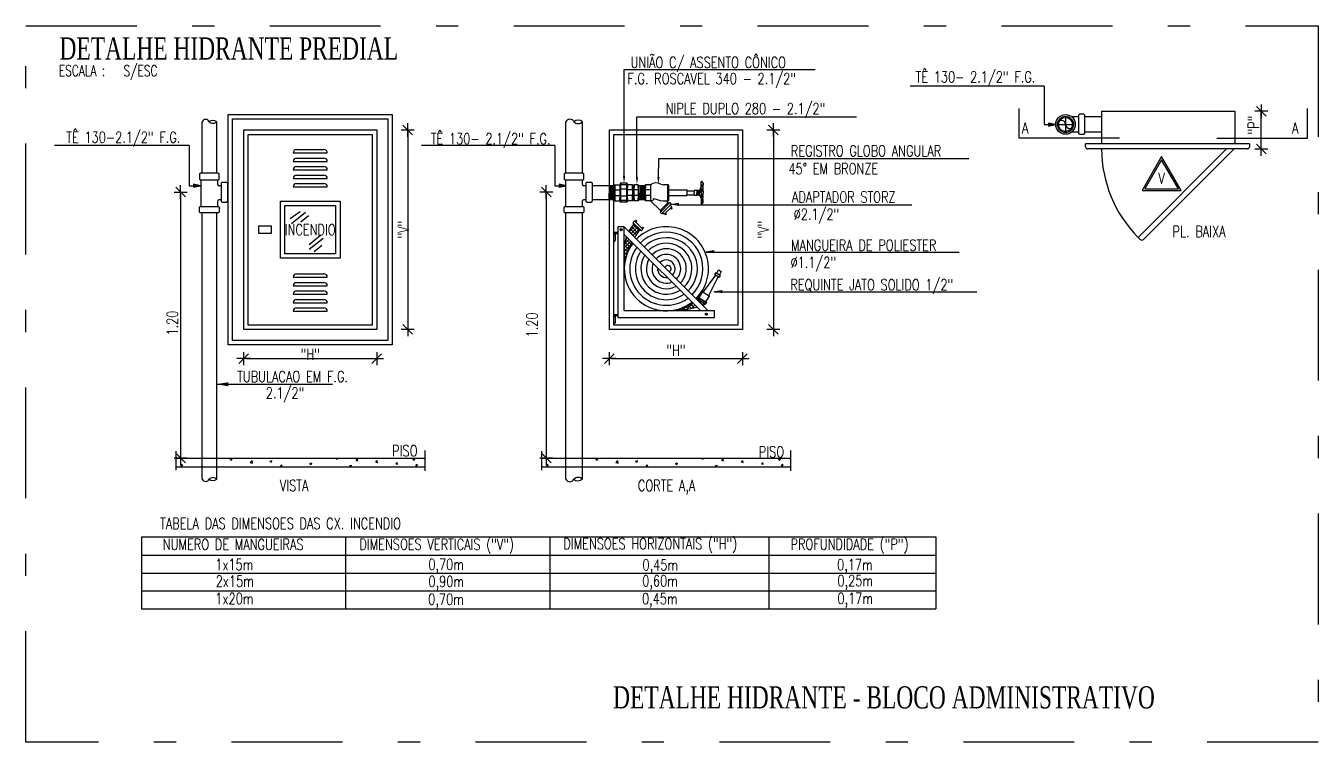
# Model space of a CAD drawing. Header units: millimetres. Extents: x 1822 to 2319, y 1244 to 1347.
# Drawn here: x 2311.56 to 2317.39, y 1338.42 to 1341.65 of the extents above; entities that cross this region are included whole.
import ezdxf
from ezdxf.enums import TextEntityAlignment as Align

# ---------------------------------------------------------------- set-up
doc = ezdxf.new("R2010")
doc.units = ezdxf.units.MM
doc.linetypes.add('DASHDOT', pattern=[1, 0.5, -0.25, 0, -0.25])
doc.linetypes.add('HIDDEN', pattern=[0.375, 0.25, -0.125])
doc.layers.add('I-INCENDIO', color=2, linetype='Continuous')
doc.layers.add('I-NORMO_INST', color=4, linetype='Continuous')
doc.styles.add('ROMANS', font='romans.shx', dxfattribs={"width": 0.75, "height": 0.025})
doc.styles.add('STYLE2', font='times.ttf')
doc.styles.add('TITULO', font='times.ttf')

# ---------------------------------------------------------------- blocks, each defined once
blk = doc.blocks.new('CRUZ')
for p, q in [((-2.04, 0), (2.04, 0)), ((-1.44, -1.44), (1.44, 1.44)), ((0, 1.97), (0, -1.97))]:
    blk.add_line(p, q)
blk = doc.blocks.new('TITOLO HS')
at = {"color": 253, "style": 'ROMANS', "width": 0.7}
blk.add_text('ESCALA :', height=0.002, dxfattribs=at).set_placement((-0.00005, -0.00001))
at = {"style": 'TITULO', "width": 0.7}
blk.add_attdef('LNOME', (0.00006, 0.003), '', height=0.006, dxfattribs=at)
at = {"color": 253, "style": 'ROMANS', "width": 0.7}
blk.add_attdef('LESC', (0.01163, -0.00003), '', height=0.002, dxfattribs=at)

msp = doc.modelspace()

# ---------------------------------------------------------------- linework, layer by layer
at = {"color": 8, "linetype": 'ByBlock'}
for p, q in [((2316.2468, 1341.2465), (2316.2468, 1341.1735)), ((2317.1293, 1341.0993), (2317.1293, 1341.2695)), ((2316.2104, 1341.21), (2316.2833, 1341.21)), ((2313.2805, 1341.1751), (2313.2805, 1340.2951)), ((2314.9295, 1341.1751), (2314.9295, 1340.2951)), ((2316.9733, 1341.0995), (2316.5743, 1340.7005)), ((2316.6802, 1341.0648), (2316.5922, 1340.9124)), ((2317.0066, 1341.0993), (2316.5981, 1340.6909)), ((2316.7682, 1340.9124), (2316.6802, 1341.0648)), ((2316.6802, 1341.0509), (2316.6043, 1340.9193)), ((2316.7562, 1340.9193), (2316.6802, 1341.0509)), ((2314.6031, 1340.9524), (2314.604, 1340.9524)), ((2314.6031, 1340.9017), (2314.6031, 1340.9511)), ((2314.6123, 1340.9451), (2314.6123, 1340.9381)), ((2312.2561, 1340.8951), (2312.2561, 1339.7151)), ((2313.9051, 1340.8955), (2313.9051, 1339.7151)), ((2314.1888, 1340.9334), (2314.1873, 1340.8704)), ((2314.1917, 1340.9334), (2314.1903, 1340.8704)), ((2314.1945, 1340.9334), (2314.193, 1340.8704)), ((2314.1976, 1340.9334), (2314.1962, 1340.8704)), ((2314.2018, 1340.9334), (2314.2004, 1340.8704)), ((2314.2061, 1340.9332), (2314.2046, 1340.8702)), ((2314.2105, 1340.9333), (2314.209, 1340.8703)), ((2314.2138, 1340.9146), (2314.2384, 1340.9146)), ((2314.2139, 1340.8888), (2314.2382, 1340.8888)), ((2314.2691, 1340.9172), (2314.2396, 1340.9172)), ((2314.2689, 1340.8863), (2314.2398, 1340.8863)), ((2314.2684, 1340.938), (2314.2403, 1340.938)), ((2314.2949, 1340.9146), (2314.2703, 1340.9146)), ((2314.2948, 1340.8888), (2314.2705, 1340.8888)), ((2314.3208, 1340.9146), (2314.3005, 1340.9146)), ((2314.3206, 1340.8888), (2314.3006, 1340.8888)), ((2314.329, 1340.9334), (2314.3276, 1340.8704)), ((2314.332, 1340.9334), (2314.3305, 1340.8704)), ((2314.3347, 1340.9334), (2314.3333, 1340.8704)), ((2314.3379, 1340.9334), (2314.3364, 1340.8704)), ((2314.3421, 1340.9334), (2314.3406, 1340.8704)), ((2314.3464, 1340.9332), (2314.3449, 1340.8702)), ((2314.3507, 1340.9333), (2314.3493, 1340.8703)), ((2314.3747, 1340.9146), (2314.3525, 1340.9146)), ((2314.3747, 1340.8888), (2314.3525, 1340.8888)), ((2314.452, 1340.9377), (2314.452, 1340.8658)), ((2314.5402, 1340.911), (2314.5727, 1340.911)), ((2314.5402, 1340.8925), (2314.5727, 1340.8925)), ((2314.5727, 1340.9115), (2314.5727, 1340.9017)), ((2314.5727, 1340.892), (2314.5727, 1340.9017)), ((2314.574, 1340.9128), (2314.5834, 1340.9128)), ((2314.574, 1340.8907), (2314.5834, 1340.8907)), ((2314.5847, 1340.9115), (2314.5847, 1340.9017)), ((2314.5847, 1340.9091), (2314.5875, 1340.9091)), ((2314.5847, 1340.892), (2314.5847, 1340.9017)), ((2314.5847, 1340.8944), (2314.5875, 1340.8944)), ((2314.5875, 1340.9128), (2314.5875, 1340.9017)), ((2314.5875, 1340.9128), (2314.5902, 1340.9128)), ((2314.5875, 1340.8907), (2314.5875, 1340.9017)), ((2314.5875, 1340.8907), (2314.5902, 1340.8907)), ((2314.5902, 1340.9128), (2314.5911, 1340.9119)), ((2314.5902, 1340.8907), (2314.5911, 1340.8916)), ((2314.5911, 1340.9119), (2314.5911, 1340.9017)), ((2314.5911, 1340.9064), (2314.5939, 1340.9064)), ((2314.5911, 1340.8916), (2314.5911, 1340.9017)), ((2314.5911, 1340.8971), (2314.5939, 1340.8971)), ((2314.5939, 1340.911), (2314.5939, 1340.9017)), ((2314.5939, 1340.911), (2314.5958, 1340.911)), ((2314.5939, 1340.8925), (2314.5939, 1340.9017)), ((2314.5939, 1340.8925), (2314.5958, 1340.8925)), ((2314.5958, 1340.911), (2314.6031, 1340.9285)), ((2314.5958, 1340.911), (2314.5958, 1340.9017)), ((2314.5958, 1340.8925), (2314.5958, 1340.9017)), ((2314.5958, 1340.8925), (2314.6031, 1340.875)), ((2314.6031, 1340.9017), (2314.6031, 1340.911)), ((2314.6031, 1340.9017), (2314.6031, 1340.8925)), ((2314.6031, 1340.9017), (2314.6031, 1340.8524)), ((2314.6074, 1340.9381), (2314.6123, 1340.9381)), ((2314.6074, 1340.9285), (2314.6074, 1340.9381)), ((2314.6083, 1340.933), (2314.6074, 1340.933)), ((2314.6114, 1340.9285), (2314.6074, 1340.9285)), ((2314.6074, 1340.9196), (2314.6123, 1340.9196)), ((2314.6074, 1340.9091), (2314.6074, 1340.9196)), ((2314.6083, 1340.9163), (2314.6074, 1340.9163)), ((2314.6114, 1340.9091), (2314.6074, 1340.9091)), ((2314.6114, 1340.8944), (2314.6074, 1340.8944)), ((2314.6074, 1340.8944), (2314.6074, 1340.8839)), ((2314.6083, 1340.8872), (2314.6074, 1340.8872)), ((2314.6092, 1340.9285), (2314.6092, 1340.9321)), ((2314.6092, 1340.9091), (2314.6092, 1340.9154)), ((2314.6092, 1340.8944), (2314.6092, 1340.8881)), ((2314.6123, 1340.9082), (2314.6123, 1340.9017)), ((2314.6123, 1340.8953), (2314.6123, 1340.9017)), ((2316.5922, 1340.9124), (2316.7682, 1340.9124)), ((2316.6043, 1340.9193), (2316.7562, 1340.9193)), ((2314.4374, 1340.8391), (2314.4409, 1340.8356)), ((2314.4503, 1340.8525), (2314.4538, 1340.849)), ((2314.4655, 1340.8323), (2314.4696, 1340.8283)), ((2314.4702, 1340.8313), (2314.4673, 1340.8341)), ((2314.4696, 1340.8283), (2314.4734, 1340.8321)), ((2314.4722, 1340.8333), (2314.4702, 1340.8313)), ((2314.4734, 1340.8321), (2314.4722, 1340.8333)), ((2314.6031, 1340.8511), (2314.604, 1340.8511)), ((2314.6074, 1340.8839), (2314.6123, 1340.8839)), ((2314.6074, 1340.875), (2314.6074, 1340.8654)), ((2314.6114, 1340.875), (2314.6074, 1340.875)), ((2314.6083, 1340.8705), (2314.6074, 1340.8705)), ((2314.6074, 1340.8654), (2314.6123, 1340.8654)), ((2314.6092, 1340.875), (2314.6092, 1340.8714)), ((2314.6123, 1340.8584), (2314.6123, 1340.8654)), ((2314.3103, 1340.7738), (2314.3074, 1340.7709)), ((2314.3094, 1340.7771), (2314.3082, 1340.7759)), ((2314.3082, 1340.7759), (2314.3103, 1340.7738)), ((2314.3092, 1340.7691), (2314.3133, 1340.7732)), ((2314.3133, 1340.7732), (2314.3094, 1340.7771)), ((2314.424, 1340.826), (2314.4275, 1340.8225)), ((2314.4437, 1340.805), (2314.4409, 1340.8079)), ((2314.4417, 1340.8029), (2314.4437, 1340.805)), ((2314.4429, 1340.8017), (2314.4417, 1340.8029)), ((2314.4427, 1340.8097), (2314.4467, 1340.8056)), ((2314.4467, 1340.8056), (2314.4429, 1340.8017)), ((2314.2154, 1340.7139), (2314.2099, 1340.7139)), ((2314.2113, 1340.7139), (2314.2113, 1340.7218)), ((2314.2126, 1340.7232), (2314.2271, 1340.7232)), ((2314.2154, 1340.7139), (2314.2154, 1340.7169)), ((2314.2167, 1340.7183), (2314.2271, 1340.7183)), ((2314.2168, 1340.6882), (2314.2168, 1340.7126)), ((2314.2381, 1340.7362), (2314.2477, 1340.7362)), ((2314.2381, 1340.7345), (2314.2477, 1340.7345)), ((2314.3047, 1340.7007), (2314.2769, 1340.7285)), ((2314.2788, 1340.7249), (2314.3057, 1340.7518)), ((2314.3105, 1340.7113), (2314.2836, 1340.7383)), ((2314.2871, 1340.7166), (2314.314, 1340.7435)), ((2314.3168, 1340.7215), (2314.2907, 1340.7476)), ((2314.2953, 1340.7084), (2314.3222, 1340.7353)), ((2314.3365, 1340.7424), (2314.3406, 1340.7465)), ((2314.3412, 1340.7435), (2314.3383, 1340.7406)), ((2314.3406, 1340.7465), (2314.3444, 1340.7427)), ((2314.3432, 1340.7415), (2314.3412, 1340.7435)), ((2314.3444, 1340.7427), (2314.3432, 1340.7415)), ((2314.2096, 1340.6868), (2314.2154, 1340.6868)), ((2314.2113, 1340.6841), (2314.2113, 1340.6868)), ((2314.2113, 1340.684), (2314.2154, 1340.684)), ((2314.2154, 1340.6841), (2314.2154, 1340.6868)), ((2314.257, 1340.6536), (2314.2872, 1340.6838)), ((2314.257, 1340.6371), (2314.2821, 1340.6622)), ((2314.2755, 1340.6475), (2314.2578, 1340.6652)), ((2314.2587, 1340.6718), (2314.279, 1340.6921)), ((2314.2805, 1340.659), (2314.2601, 1340.6794)), ((2314.2633, 1340.6929), (2314.2708, 1340.7003)), ((2314.286, 1340.67), (2314.2633, 1340.6927)), ((2316.584, 1340.6909), (2316.5743, 1340.7005)), ((2314.271, 1340.6356), (2314.257, 1340.6496)), ((2314.2669, 1340.6232), (2314.257, 1340.6331)), ((2314.2572, 1340.6209), (2314.2704, 1340.6341)), ((2314.2633, 1340.6103), (2314.2578, 1340.6158)), ((2314.2593, 1340.6064), (2314.2634, 1340.6105)), ((2314.611, 1340.3944), (2314.5852, 1340.4202)), ((2314.4858, 1340.3713), (2314.485, 1340.3722)), ((2314.4854, 1340.3713), (2314.4865, 1340.3724)), ((2314.5016, 1340.372), (2314.4991, 1340.3745)), ((2314.5027, 1340.3721), (2314.5069, 1340.3764)), ((2314.5168, 1340.3733), (2314.5123, 1340.3778)), ((2314.5208, 1340.3737), (2314.5319, 1340.3849)), ((2314.5315, 1340.3751), (2314.5246, 1340.3819)), ((2314.5457, 1340.3773), (2314.5363, 1340.3868)), ((2314.5398, 1340.3763), (2314.5673, 1340.4038)), ((2314.5596, 1340.38), (2314.5472, 1340.3923)), ((2314.573, 1340.383), (2314.5576, 1340.3984)), ((2314.5601, 1340.3801), (2314.5755, 1340.3955)), ((2314.5918, 1340.4119), (2314.5954, 1340.4154)), ((2314.6001, 1340.4036), (2314.6056, 1340.4092)), ((2314.6083, 1340.3954), (2314.6158, 1340.4029)), ((2314.2096, 1340.3162), (2314.2154, 1340.3162)), ((2314.2154, 1340.3433), (2314.2099, 1340.3433)), ((2314.2113, 1340.3433), (2314.2113, 1340.3513)), ((2314.2113, 1340.3135), (2314.2113, 1340.3162)), ((2314.2113, 1340.3134), (2314.2154, 1340.3134)), ((2314.2126, 1340.3526), (2314.2271, 1340.3526)), ((2314.2154, 1340.3433), (2314.2154, 1340.3463)), ((2314.2154, 1340.3135), (2314.2154, 1340.3162)), ((2314.2167, 1340.3477), (2314.2271, 1340.3477)), ((2314.2168, 1340.3176), (2314.2168, 1340.342)), ((2314.6225, 1340.3531), (2314.6322, 1340.3531)), ((2314.6226, 1340.3548), (2314.6322, 1340.3548)), ((2312.5507, 1340.1533), (2313.1307, 1340.1533)), ((2314.1997, 1340.1533), (2314.7797, 1340.1533)), ((2312.4191, 1340.0375), (2312.9415, 1340.0375)), ((2312.0795, 1339.35), (2315.6626, 1339.35)), ((2312.0795, 1339.35), (2312.0795, 1339.0241)), ((2313.0003, 1339.35), (2313.0003, 1339.0241)), ((2313.921, 1339.35), (2313.921, 1339.0241)), ((2314.9091, 1339.35), (2314.9091, 1339.0241)), ((2315.6626, 1339.35), (2315.6626, 1339.0241)), ((2312.0795, 1339.2675), (2315.6626, 1339.2675)), ((2312.0795, 1339.185), (2315.6626, 1339.185)), ((2312.0795, 1339.1066), (2315.6626, 1339.1066)), ((2312.0795, 1339.0241), (2315.6626, 1339.0241))]:
    msp.add_line(p, q, dxfattribs=at)
at = {"color": 8}
for p, q in [((2312.7636, 1341.0811), (2312.9178, 1341.0811)), ((2312.7786, 1341.0961), (2312.9028, 1341.0961)), ((2312.7636, 1341.0429), (2312.9178, 1341.0429)), ((2312.7636, 1341.0047), (2312.9178, 1341.0047)), ((2312.7786, 1341.0579), (2312.9028, 1341.0579)), ((2312.7786, 1341.0197), (2312.9028, 1341.0197)), ((2312.7636, 1340.9663), (2312.9178, 1340.9663)), ((2312.7786, 1340.9813), (2312.9028, 1340.9813)), ((2312.7636, 1340.9283), (2312.9178, 1340.9283)), ((2312.7786, 1340.9433), (2312.9028, 1340.9433)), ((2312.7504, 1340.7859), (2312.7947, 1340.8175)), ((2312.7568, 1340.7637), (2312.82, 1340.8143)), ((2312.7979, 1340.7701), (2312.8327, 1340.7985)), ((2312.6088, 1340.7177), (2312.6088, 1340.7531)), ((2312.6088, 1340.7531), (2312.6644, 1340.7531)), ((2312.6644, 1340.7177), (2312.6088, 1340.7177)), ((2312.6644, 1340.7531), (2312.6644, 1340.7177)), ((2312.8358, 1340.6689), (2312.8865, 1340.71)), ((2312.8358, 1340.6468), (2312.8991, 1340.6974)), ((2312.858, 1340.6373), (2312.8928, 1340.6657)), ((2312.7636, 1340.5204), (2312.9178, 1340.5204)), ((2312.7636, 1340.4822), (2312.9178, 1340.4822)), ((2312.7786, 1340.5354), (2312.9028, 1340.5354)), ((2312.7786, 1340.4972), (2312.9028, 1340.4972)), ((2312.7636, 1340.444), (2312.9178, 1340.444)), ((2312.7786, 1340.459), (2312.9028, 1340.459)), ((2312.7786, 1340.4205), (2312.9028, 1340.4205)), ((2312.7636, 1340.4055), (2312.9178, 1340.4055)), ((2312.7636, 1340.3676), (2312.9178, 1340.3676)), ((2312.7786, 1340.3826), (2312.9028, 1340.3826)), ((2314.5818, 1340.3853), (2314.5838, 1340.3873)), ((2312.2346, 1339.7364), (2312.2346, 1339.6507)), ((2313.3576, 1339.7392), (2313.3576, 1339.6478)), ((2313.8836, 1339.7364), (2313.8836, 1339.6507)), ((2315.0066, 1339.7392), (2315.0066, 1339.6478)), ((2312.2346, 1339.7051), (2312.3532, 1339.7051)), ((2312.2346, 1339.6651), (2312.3532, 1339.6651)), ((2312.2577, 1339.6705), (2312.2637, 1339.6777)), ((2312.2577, 1339.6705), (2312.2652, 1339.6698)), ((2312.2652, 1339.6698), (2312.2637, 1339.6777)), ((2312.3494, 1339.6651), (2312.3532, 1339.6696)), ((2312.3526, 1339.7048), (2312.4189, 1339.7048)), ((2312.3526, 1339.6649), (2312.4189, 1339.6649)), ((2312.4193, 1339.7051), (2313.3576, 1339.7051)), ((2312.4193, 1339.6651), (2313.3576, 1339.6651)), ((2312.4362, 1339.7048), (2312.4365, 1339.7051)), ((2312.4362, 1339.7048), (2312.4474, 1339.7031)), ((2312.4474, 1339.7031), (2312.4471, 1339.7051)), ((2312.4796, 1339.6998), (2312.4883, 1339.7032)), ((2312.4796, 1339.6998), (2312.4858, 1339.6956)), ((2312.4858, 1339.6956), (2312.4883, 1339.7032)), ((2312.5697, 1339.6841), (2312.5794, 1339.6943)), ((2312.5697, 1339.6841), (2312.5808, 1339.6824)), ((2312.5808, 1339.6824), (2312.5794, 1339.6943)), ((2312.6592, 1339.6898), (2312.668, 1339.6932)), ((2312.6592, 1339.6898), (2312.6654, 1339.6856)), ((2312.6654, 1339.6856), (2312.668, 1339.6932)), ((2312.7046, 1339.6651), (2312.7128, 1339.6736)), ((2312.7138, 1339.6651), (2312.7128, 1339.6736)), ((2312.8389, 1339.6798), (2312.8476, 1339.6831)), ((2312.8389, 1339.6798), (2312.8451, 1339.6756)), ((2312.8451, 1339.6756), (2312.8476, 1339.6831)), ((2312.9576, 1339.7017), (2312.9604, 1339.7051)), ((2312.9576, 1339.7017), (2312.9651, 1339.7011)), ((2312.9651, 1339.7011), (2312.9644, 1339.7051)), ((2313.0185, 1339.6698), (2313.0273, 1339.6731)), ((2313.0185, 1339.6698), (2313.0247, 1339.6656)), ((2313.0247, 1339.6656), (2313.0273, 1339.6731)), ((2313.0473, 1339.6939), (2313.0533, 1339.7011)), ((2313.0473, 1339.6939), (2313.0548, 1339.6932)), ((2313.0548, 1339.6932), (2313.0533, 1339.7011)), ((2313.1369, 1339.6861), (2313.143, 1339.6932)), ((2313.1369, 1339.6861), (2313.1444, 1339.6854)), ((2313.1444, 1339.6854), (2313.143, 1339.6932)), ((2313.2266, 1339.6782), (2313.2326, 1339.6854)), ((2313.2266, 1339.6782), (2313.2341, 1339.6776)), ((2313.2341, 1339.6776), (2313.2326, 1339.6854)), ((2313.3032, 1339.7001), (2313.3119, 1339.7034)), ((2313.3032, 1339.7001), (2313.3094, 1339.6959)), ((2313.3094, 1339.6959), (2313.3119, 1339.7034)), ((2313.3163, 1339.6704), (2313.3223, 1339.6775)), ((2313.3163, 1339.6704), (2313.3237, 1339.6697)), ((2313.3237, 1339.6697), (2313.3223, 1339.6775)), ((2313.3535, 1339.7024), (2313.356, 1339.7051)), ((2313.3535, 1339.7024), (2313.3576, 1339.7018)), ((2313.8836, 1339.7051), (2313.9933, 1339.7051)), ((2313.8836, 1339.6651), (2313.9933, 1339.6651)), ((2313.9067, 1339.6705), (2313.9127, 1339.6777)), ((2313.9067, 1339.6705), (2313.9142, 1339.6698)), ((2313.9142, 1339.6698), (2313.9127, 1339.6777)), ((2313.9933, 1339.7048), (2314.0679, 1339.7048)), ((2313.9933, 1339.6649), (2314.0679, 1339.6649)), ((2314.0683, 1339.7051), (2315.0066, 1339.7051)), ((2314.0683, 1339.6651), (2315.0066, 1339.6651)), ((2314.0853, 1339.7048), (2314.0855, 1339.7051)), ((2314.0853, 1339.7048), (2314.0964, 1339.7031)), ((2314.0964, 1339.7031), (2314.0961, 1339.7051)), ((2314.1286, 1339.6998), (2314.1373, 1339.7032)), ((2314.1286, 1339.6998), (2314.1348, 1339.6956)), ((2314.1348, 1339.6956), (2314.1373, 1339.7032)), ((2314.2187, 1339.6841), (2314.2284, 1339.6943)), ((2314.2187, 1339.6841), (2314.2298, 1339.6824)), ((2314.2298, 1339.6824), (2314.2284, 1339.6943)), ((2314.3082, 1339.6898), (2314.317, 1339.6932)), ((2314.3082, 1339.6898), (2314.3144, 1339.6856)), ((2314.3144, 1339.6856), (2314.317, 1339.6932)), ((2314.3536, 1339.6651), (2314.3618, 1339.6736)), ((2314.3628, 1339.6651), (2314.3618, 1339.6736)), ((2314.4879, 1339.6798), (2314.4966, 1339.6831)), ((2314.4879, 1339.6798), (2314.4941, 1339.6756)), ((2314.4941, 1339.6756), (2314.4966, 1339.6831)), ((2314.6066, 1339.7017), (2314.6094, 1339.7051)), ((2314.6066, 1339.7017), (2314.6141, 1339.7011)), ((2314.6141, 1339.7011), (2314.6134, 1339.7051)), ((2314.6675, 1339.6698), (2314.6763, 1339.6731)), ((2314.6675, 1339.6698), (2314.6737, 1339.6656)), ((2314.6737, 1339.6656), (2314.6763, 1339.6731)), ((2314.6963, 1339.6939), (2314.7023, 1339.7011)), ((2314.6963, 1339.6939), (2314.7038, 1339.6932)), ((2314.7038, 1339.6932), (2314.7023, 1339.7011)), ((2314.786, 1339.6861), (2314.792, 1339.6932)), ((2314.786, 1339.6861), (2314.7934, 1339.6854)), ((2314.7934, 1339.6854), (2314.792, 1339.6932)), ((2314.8756, 1339.6782), (2314.8816, 1339.6854)), ((2314.8756, 1339.6782), (2314.8831, 1339.6776)), ((2314.8831, 1339.6776), (2314.8816, 1339.6854)), ((2314.9522, 1339.7001), (2314.9609, 1339.7034)), ((2314.9522, 1339.7001), (2314.9584, 1339.6959)), ((2314.9584, 1339.6959), (2314.9609, 1339.7034)), ((2314.9653, 1339.6704), (2314.9713, 1339.6775)), ((2314.9653, 1339.6704), (2314.9727, 1339.6697)), ((2314.9727, 1339.6697), (2314.9713, 1339.6775)), ((2315.0025, 1339.7024), (2315.005, 1339.7051)), ((2315.0025, 1339.7024), (2315.0066, 1339.7018))]:
    msp.add_line(p, q, dxfattribs=at)
at = {"color": 8, "linetype": 'ByBlock'}
for centre, radius in [((2316.2468, 1341.21), 0.0315), ((2314.2429, 1340.7353), 0.00488), ((2314.6274, 1340.354), 0.00488)]:
    msp.add_circle(centre, radius, dxfattribs=at)
for centre, radius, start, end in [((2316.2286, 1341.21), 0.0182, 0, 180), ((2316.2651, 1341.21), 0.0182, 180, 0), ((2316.976, 1341.1002), 0.5666, 180.07181, 224.85425), ((2314.6045, 1340.9511), 0.00133, 85.31701, 180), ((2314.6039, 1340.9439), 0.00856, 7.94038, 85.31701), ((2314.4688, 1340.9082), 0.0122, 148.10921, 211.89079), ((2314.4688, 1340.8953), 0.0122, 148.10921, 211.89079), ((2314.574, 1340.9115), 0.00133, 90, 180), ((2314.574, 1340.892), 0.00133, 180, 270), ((2314.574, 1340.892), 0.00133, 180, 270), ((2314.5834, 1340.9115), 0.00133, 0, 90), ((2314.5834, 1340.892), 0.00133, 270, 0), ((2314.5994, 1340.904), 0.00783, 61.92751, 118.07249), ((2314.5994, 1340.8994), 0.00783, 241.92751, 298.07249), ((2314.6083, 1340.9321), 0.000922, 0, 90), ((2314.6083, 1340.9154), 0.000922, 0, 90), ((2314.6083, 1340.8881), 0.000922, 270, 0), ((2314.5847, 1340.9359), 0.0278, 344.51494, 4.50608), ((2314.5616, 1340.9188), 0.0508, 349.0112, 10.9888), ((2314.6114, 1340.9082), 0.000922, 0, 90), ((2314.6114, 1340.8953), 0.000922, 270, 0), ((2314.5616, 1340.8847), 0.0508, 349.0112, 10.9888), ((2314.3778, 1340.8808), 0.0152, 261.80665, 339.48742), ((2314.4375, 1340.9741), 0.1086, 245.2338, 274.21694), ((2314.6045, 1340.8524), 0.00133, 180, 274.68299), ((2314.6039, 1340.8596), 0.00856, 274.68299, 352.05962), ((2314.6083, 1340.8714), 0.000922, 270, 0), ((2314.5847, 1340.8676), 0.0278, 355.49392, 15.48506), ((2314.2126, 1340.7218), 0.00133, 90, 180), ((2314.2167, 1340.7169), 0.00133, 90, 180), ((2314.2154, 1340.7126), 0.00133, 0, 90), ((2314.2154, 1340.6882), 0.00133, 270, 0), ((2316.5911, 1340.698), 0.01, 225, 315), ((2314.4631, 1340.5465), 0.1757, 313.6329, 314.43397), ((2314.6396, 1340.436), 0.00133, 328.58763, 58.58763), ((2314.2583, 1340.3704), 0.00133, 180, 270), ((2314.4761, 1340.7746), 0.4034, 289.34495, 291.2994), ((2314.2126, 1340.3513), 0.00133, 90, 180), ((2314.2167, 1340.3463), 0.00133, 90, 180), ((2314.2154, 1340.342), 0.00133, 0, 90), ((2314.2154, 1340.3176), 0.00133, 270, 0)]:
    msp.add_arc(centre, radius, start, end, dxfattribs=at)
at = {"color": 8}
for centre, start, end in [((2312.7786, 1341.0811), 90, 180), ((2312.9028, 1341.0811), 0, 90), ((2312.7786, 1341.0429), 90, 180), ((2312.7786, 1341.0047), 90, 180), ((2312.9028, 1341.0429), 0, 90), ((2312.9028, 1341.0047), 0, 90), ((2312.7786, 1340.9663), 90, 180), ((2312.9028, 1340.9663), 0, 90), ((2312.7786, 1340.9283), 90, 180), ((2312.9028, 1340.9283), 0, 90), ((2312.7786, 1340.5204), 90, 180), ((2312.7786, 1340.4822), 90, 180), ((2312.9028, 1340.5204), 0, 90), ((2312.9028, 1340.4822), 0, 90), ((2312.7786, 1340.444), 90, 180), ((2312.7786, 1340.4055), 90, 180), ((2312.9028, 1340.444), 0, 90), ((2312.9028, 1340.4055), 0, 90), ((2312.7786, 1340.3676), 90, 180), ((2312.9028, 1340.3676), 0, 90)]:
    msp.add_arc(centre, 0.015, start, end, dxfattribs=at)
at = {"color": 8, "linetype": 'ByBlock'}
msp.add_solid([(2312.4708, 1340.0288), (2312.4708, 1340.0468), (2312.4168, 1340.0378)], dxfattribs=at)
at = {"layer": 'DEFPOINTS', "color": 0, "linetype": 'ByBlock'}
for p in [(2314.7897, 1341.1851), (2317.0066, 1341.0993), (2312.5407, 1340.2851), (2313.1407, 1340.2851), (2313.1407, 1340.2851), (2314.1897, 1340.2851), (2314.7897, 1340.2851), (2314.7897, 1340.2851)]:
    msp.add_point(p, dxfattribs=at)
at = {"layer": 'I-INCENDIO'}
for p, q in [((2312.4707, 1340.2151), (2312.4707, 1341.2551)), ((2312.4707, 1341.2551), (2313.2107, 1341.2551)), ((2313.2107, 1341.2551), (2313.2107, 1340.2151)), ((2316.3049, 1341.2447), (2316.2743, 1341.2447)), ((2316.4098, 1341.2447), (2316.3343, 1341.2447)), ((2316.4098, 1341.2695), (2317.0098, 1341.2695)), ((2316.4098, 1341.1231), (2316.4098, 1341.2695)), ((2317.0098, 1341.2695), (2317.0098, 1341.1231)), ((2312.3532, 1340.9896), (2312.3532, 1341.2218)), ((2312.4193, 1340.9896), (2312.4193, 1341.2219)), ((2312.4907, 1340.2351), (2312.4907, 1341.2351)), ((2312.4907, 1341.2351), (2313.1907, 1341.2351)), ((2312.5407, 1340.2851), (2312.5407, 1341.1851)), ((2312.5407, 1341.1851), (2313.1407, 1341.1851)), ((2313.1407, 1341.1851), (2313.1407, 1340.2851)), ((2313.1907, 1341.2351), (2313.1907, 1340.2351)), ((2313.9933, 1340.9896), (2313.9933, 1341.2219)), ((2314.0683, 1340.9896), (2314.0683, 1341.2219)), ((2314.1897, 1341.1851), (2314.7897, 1341.1851)), ((2314.1897, 1340.9333), (2314.1897, 1341.1851)), ((2314.7897, 1341.1851), (2314.7897, 1340.2851)), ((2312.5607, 1340.3051), (2312.5607, 1341.1651)), ((2312.5607, 1341.1651), (2313.1207, 1341.1651)), ((2313.1207, 1341.1651), (2313.1207, 1340.3051)), ((2314.2097, 1341.1651), (2314.7697, 1341.1651)), ((2314.2097, 1340.9333), (2314.2097, 1341.1651)), ((2314.7697, 1341.1651), (2314.7697, 1340.3051)), ((2316.3049, 1341.1753), (2316.2743, 1341.1753)), ((2316.4098, 1341.1753), (2316.3343, 1341.1753)), ((2317.076, 1341.1231), (2316.3376, 1341.1231)), ((2316.3376, 1341.1095), (2316.3376, 1341.1231)), ((2317.076, 1341.1231), (2317.076, 1341.1095)), ((2317.066, 1341.0995), (2316.3476, 1341.0995)), ((2312.3486, 1340.8397), (2312.3486, 1340.9603)), ((2312.4236, 1340.9386), (2312.4236, 1340.9603)), ((2313.9933, 1340.8398), (2313.9933, 1340.9603)), ((2314.0683, 1340.9386), (2314.0683, 1340.9603)), ((2314.2389, 1340.9432), (2314.2406, 1340.9449)), ((2314.2681, 1340.9449), (2314.2406, 1340.9449)), ((2314.2698, 1340.9432), (2314.2681, 1340.9449)), ((2312.4392, 1340.9333), (2312.4289, 1340.9333)), ((2312.4707, 1340.9333), (2312.4685, 1340.9333)), ((2314.0839, 1340.9333), (2314.0737, 1340.9333)), ((2314.2132, 1340.9333), (2314.1133, 1340.9333)), ((2314.2132, 1340.9363), (2314.2146, 1340.9377)), ((2314.2132, 1340.9363), (2314.2132, 1340.8672)), ((2314.2146, 1340.9377), (2314.2375, 1340.9377)), ((2314.2389, 1340.9363), (2314.2375, 1340.9377)), ((2314.2389, 1340.9432), (2314.2389, 1340.8603)), ((2314.2389, 1340.9363), (2314.2389, 1340.8672)), ((2314.2698, 1340.9432), (2314.2698, 1340.8603)), ((2314.2698, 1340.9363), (2314.2712, 1340.9377)), ((2314.2698, 1340.9363), (2314.2698, 1340.8672)), ((2314.2941, 1340.9377), (2314.2712, 1340.9377)), ((2314.2955, 1340.9363), (2314.2941, 1340.9377)), ((2314.2955, 1340.9363), (2314.2955, 1340.8672)), ((2314.2999, 1340.9333), (2314.2955, 1340.9333)), ((2314.2999, 1340.9363), (2314.3013, 1340.9377)), ((2314.2999, 1340.9363), (2314.2999, 1340.8672)), ((2314.3199, 1340.9377), (2314.3013, 1340.9377)), ((2314.3213, 1340.9363), (2314.3199, 1340.9377)), ((2314.3213, 1340.9363), (2314.3213, 1340.8672)), ((2314.3509, 1340.9333), (2314.3213, 1340.9333)), ((2314.3511, 1340.9363), (2314.3525, 1340.9377)), ((2314.3511, 1340.9363), (2314.3511, 1340.8672)), ((2314.3757, 1340.9377), (2314.3525, 1340.9377)), ((2314.4552, 1340.9377), (2314.4346, 1340.9377)), ((2314.4566, 1340.9364), (2314.4566, 1340.9165)), ((2314.4566, 1340.9165), (2314.4566, 1340.887)), ((2314.4566, 1340.9017), (2314.4566, 1340.8888)), ((2314.4566, 1340.887), (2314.4566, 1340.8671)), ((2314.4584, 1340.9146), (2314.5388, 1340.9146)), ((2314.4584, 1340.8888), (2314.5388, 1340.8888)), ((2314.5402, 1340.8902), (2314.5402, 1340.9133)), ((2312.4236, 1340.8397), (2312.4236, 1340.8649)), ((2312.4392, 1340.8702), (2312.4289, 1340.8702)), ((2312.4707, 1340.8702), (2312.4685, 1340.8702)), ((2312.7064, 1340.6059), (2312.7064, 1340.8642)), ((2312.7064, 1340.8642), (2312.9751, 1340.8642)), ((2312.7264, 1340.6259), (2312.7264, 1340.8442)), ((2312.7264, 1340.8442), (2312.9551, 1340.8442)), ((2312.9551, 1340.8442), (2312.9551, 1340.6259)), ((2312.9751, 1340.8642), (2312.9751, 1340.6059)), ((2314.0683, 1340.8398), (2314.0683, 1340.8649)), ((2314.0839, 1340.8702), (2314.0737, 1340.8702)), ((2314.2132, 1340.8702), (2314.1133, 1340.8702)), ((2314.1897, 1340.2851), (2314.1897, 1340.8702)), ((2314.2097, 1340.3051), (2314.2097, 1340.8702)), ((2314.2132, 1340.8672), (2314.2146, 1340.8658)), ((2314.2146, 1340.8658), (2314.2375, 1340.8658)), ((2314.2389, 1340.8672), (2314.2375, 1340.8658)), ((2314.2389, 1340.8603), (2314.2406, 1340.8586)), ((2314.2681, 1340.8586), (2314.2406, 1340.8586)), ((2314.268, 1340.8668), (2314.2407, 1340.8668)), ((2314.2698, 1340.8603), (2314.2681, 1340.8586)), ((2314.2698, 1340.8672), (2314.2712, 1340.8658)), ((2314.2941, 1340.8658), (2314.2712, 1340.8658)), ((2314.2955, 1340.8672), (2314.2941, 1340.8658)), ((2314.2999, 1340.8702), (2314.2955, 1340.8702)), ((2314.2999, 1340.8672), (2314.3013, 1340.8658)), ((2314.3199, 1340.8658), (2314.3013, 1340.8658)), ((2314.3213, 1340.8672), (2314.3199, 1340.8658)), ((2314.3509, 1340.8702), (2314.3213, 1340.8702)), ((2314.3511, 1340.8672), (2314.3525, 1340.8658)), ((2314.3757, 1340.8658), (2314.3525, 1340.8658)), ((2314.3757, 1340.8658), (2314.4196, 1340.8219)), ((2314.4616, 1340.8564), (2314.4199, 1340.8148)), ((2314.454, 1340.8563), (2314.42, 1340.8224)), ((2314.4629, 1340.8441), (2314.4315, 1340.8129)), ((2314.4707, 1340.8382), (2314.4374, 1340.8051)), ((2314.4455, 1340.8658), (2314.4552, 1340.8658)), ((2314.4455, 1340.8658), (2314.4545, 1340.8568)), ((2314.4559, 1340.8563), (2314.4587, 1340.8535)), ((2314.4694, 1340.8505), (2314.4631, 1340.8442)), ((2314.4635, 1340.8564), (2314.4694, 1340.8505)), ((2314.4648, 1340.8441), (2314.4707, 1340.8382)), ((2312.3532, 1339.6092), (2312.3532, 1340.8104)), ((2312.4193, 1339.6092), (2312.4193, 1340.8104)), ((2313.9933, 1339.6093), (2313.9933, 1340.8104)), ((2314.0683, 1339.6092), (2314.0683, 1340.8104)), ((2314.2975, 1340.7684), (2314.3034, 1340.7743)), ((2314.3034, 1340.7743), (2314.3411, 1340.7372)), ((2314.4199, 1340.813), (2314.4258, 1340.8071)), ((2314.42, 1340.8205), (2314.4227, 1340.8178)), ((2314.4313, 1340.8126), (2314.4258, 1340.8071)), ((2314.4315, 1340.811), (2314.4374, 1340.8051)), ((2314.2556, 1340.7487), (2314.2272, 1340.7487)), ((2314.2272, 1340.7487), (2314.2272, 1340.3393)), ((2314.257, 1340.3704), (2314.257, 1340.7473)), ((2314.257, 1340.7141), (2314.602, 1340.369)), ((2314.2574, 1340.7463), (2314.6346, 1340.369)), ((2314.2975, 1340.7665), (2314.3333, 1340.7313)), ((2314.2976, 1340.7608), (2314.3004, 1340.7636)), ((2314.2976, 1340.7589), (2314.3257, 1340.7314)), ((2314.3235, 1340.7313), (2314.2984, 1340.7564)), ((2314.3276, 1340.7314), (2314.3303, 1340.7342)), ((2314.3352, 1340.7313), (2314.3411, 1340.7372)), ((2312.9751, 1340.6059), (2312.7064, 1340.6059)), ((2312.9551, 1340.6259), (2312.7264, 1340.6259)), ((2314.6651, 1340.533), (2314.6697, 1340.5405)), ((2314.6715, 1340.5409), (2314.6895, 1340.5299)), ((2314.6739, 1340.5395), (2314.6823, 1340.5533)), ((2314.6823, 1340.5533), (2314.6945, 1340.5459)), ((2314.6945, 1340.5459), (2314.6861, 1340.532)), ((2314.6679, 1340.5297), (2314.6134, 1340.4546)), ((2314.639, 1340.4388), (2314.6801, 1340.5223)), ((2314.6835, 1340.5202), (2314.6656, 1340.5311)), ((2314.6899, 1340.5281), (2314.6854, 1340.5206)), ((2314.5851, 1340.4217), (2314.5906, 1340.4306)), ((2314.6226, 1340.3988), (2314.5851, 1340.4217)), ((2314.5947, 1340.4281), (2314.5892, 1340.4192)), ((2314.5906, 1340.4306), (2314.6281, 1340.4077)), ((2314.6094, 1340.4544), (2314.5939, 1340.4291)), ((2314.6012, 1340.4241), (2314.5957, 1340.4152)), ((2314.5979, 1340.4261), (2314.6191, 1340.4132)), ((2314.6112, 1340.4549), (2314.6402, 1340.4371)), ((2314.625, 1340.4096), (2314.6407, 1340.4353)), ((2314.6626, 1340.369), (2314.2583, 1340.369)), ((2314.6085, 1340.4197), (2314.6031, 1340.4107)), ((2314.6175, 1340.4142), (2314.612, 1340.4052)), ((2314.624, 1340.4102), (2314.6185, 1340.4013)), ((2314.6281, 1340.4077), (2314.6226, 1340.3988)), ((2314.6639, 1340.3393), (2314.6639, 1340.3677)), ((2313.1207, 1340.3051), (2312.5607, 1340.3051)), ((2314.7697, 1340.3051), (2314.2097, 1340.3051)), ((2314.2272, 1340.3393), (2314.6639, 1340.3393)), ((2313.1407, 1340.2851), (2312.5407, 1340.2851)), ((2314.7897, 1340.2851), (2314.1897, 1340.2851)), ((2313.2107, 1340.2151), (2312.4707, 1340.2151)), ((2313.1907, 1340.2351), (2312.4907, 1340.2351))]:
    msp.add_line(p, q, dxfattribs=at)
for points in [[(2316.3049, 1341.2502), (2316.3049, 1341.172, 0.414214), (2316.3103, 1341.1667), (2316.3289, 1341.1667, 0.414214), (2316.3343, 1341.172), (2316.3343, 1341.2502, 0.414214), (2316.3289, 1341.2555), (2316.3103, 1341.2555, 0.414214)], [(2312.3466, 1340.9603), (2312.4248, 1340.9603, 0.414214), (2312.4301, 1340.9656), (2312.4301, 1340.9843, 0.414214), (2312.4248, 1340.9896), (2312.3466, 1340.9896, 0.414214), (2312.3413, 1340.9843), (2312.3413, 1340.9656, 0.414214)], [(2312.4392, 1340.9432), (2312.4392, 1340.8651, 0.414214), (2312.4445, 1340.8597), (2312.4632, 1340.8597, 0.414214), (2312.4685, 1340.8651), (2312.4685, 1340.9432, 0.414214), (2312.4632, 1340.9485), (2312.4445, 1340.9485, 0.414214)], [(2313.9914, 1340.9603), (2314.0695, 1340.9603, 0.414214), (2314.0749, 1340.9656), (2314.0749, 1340.9843, 0.414214), (2314.0695, 1340.9896), (2313.9914, 1340.9896, 0.414214), (2313.9861, 1340.9843), (2313.9861, 1340.9656, 0.414214)], [(2314.0839, 1340.9432), (2314.0839, 1340.8651, 0.414214), (2314.0893, 1340.8598), (2314.1079, 1340.8598, 0.414214), (2314.1133, 1340.8651), (2314.1133, 1340.9432, 0.414214), (2314.1079, 1340.9486), (2314.0893, 1340.9486, 0.414214)], [(2312.3466, 1340.8397), (2312.4248, 1340.8397, -0.414214), (2312.4301, 1340.8344), (2312.4301, 1340.8157, -0.414214), (2312.4248, 1340.8104), (2312.3466, 1340.8104, -0.414214), (2312.3413, 1340.8157), (2312.3413, 1340.8344, -0.414214)], [(2313.9914, 1340.8398), (2314.0695, 1340.8398, -0.414214), (2314.0749, 1340.8344), (2314.0749, 1340.8158, -0.414214), (2314.0695, 1340.8104), (2313.9914, 1340.8104, -0.414214), (2313.9861, 1340.8158), (2313.9861, 1340.8344, -0.414214)]]:
    msp.add_lwpolyline(points, format="xyb", close=True, dxfattribs=at)
for radius in [0.0442, 0.0365]:
    msp.add_circle((2316.2468, 1341.21), radius, dxfattribs=at)
for centre, radius, start, end in [((2312.3691, 1341.2149), 0.0173, 24.34323, 156.50866), ((2312.4018, 1341.1996), 0.0283, 51.87268, 126.78118), ((2312.4022, 1341.2393), 0.0244, 224.91499, 315.08501), ((2314.0113, 1341.214), 0.0197, 24.34323, 156.50866), ((2314.0485, 1341.1966), 0.0322, 51.87268, 126.78118), ((2314.0489, 1341.2416), 0.0277, 224.91499, 315.08501), ((2316.3476, 1341.1095), 0.01, 180, 270), ((2317.066, 1341.1095), 0.01, 270, 0), ((2314.8647, 1340.9054), 0.6252, 176.37698, 184.28886), ((2313.644, 1340.9054), 0.6252, 355.71114, 3.62302), ((2314.4007, 1340.9058), 0.0406, 58.73848, 128.12878), ((2312.4289, 1340.9386), 0.00533, 180, 270), ((2314.0737, 1340.9386), 0.00533, 180, 270), ((2314.7347, 1340.9048), 0.521, 176.37698, 184.28886), ((2313.7174, 1340.9048), 0.521, 355.71114, 3.62302), ((2314.7913, 1340.9048), 0.521, 176.37698, 184.28886), ((2313.774, 1340.9048), 0.521, 355.71114, 3.62302), ((2314.8214, 1340.9048), 0.521, 176.37698, 184.28886), ((2313.7998, 1340.9048), 0.521, 355.71114, 3.62302), ((2314.8726, 1340.9048), 0.521, 176.37698, 184.28886), ((2314.8955, 1340.9048), 0.521, 176.32982, 184.34272), ((2314.4383, 1340.9861), 0.0485, 250.08995, 265.72054), ((2314.4552, 1340.9364), 0.00133, 0, 90), ((2314.4626, 1340.9206), 0.00729, 214.69515, 235.30485), ((2314.4626, 1340.8828), 0.00729, 124.69515, 145.30485), ((2314.5388, 1340.9133), 0.00133, 0, 90), ((2314.5388, 1340.8902), 0.00133, 270, 0), ((2312.4289, 1340.8649), 0.00533, 90, 180), ((2314.0737, 1340.8649), 0.00533, 90, 180), ((2314.4549, 1340.8553), 0.00133, 44.98548, 134.86603), ((2314.4552, 1340.8671), 0.00133, 270, 0), ((2314.4625, 1340.8554), 0.00133, 45, 134.86603), ((2314.4638, 1340.8431), 0.00133, 45, 134.86603), ((2314.4208, 1340.8139), 0.00133, 134.86603, 225), ((2314.4209, 1340.8215), 0.00133, 134.86603, 225), ((2314.4325, 1340.812), 0.00133, 134.86603, 225), ((2314.2556, 1340.7473), 0.00133, 0, 90), ((2314.4321, 1340.6324), 0.1824, 136.78513, 148.63277), ((2314.2984, 1340.7675), 0.00133, 135, 224.86603), ((2314.2985, 1340.7598), 0.00133, 134.98548, 224.86603), ((2314.5507, 1340.5692), 0.279, 144.14533, 152.11962), ((2314.4468, 1340.5589), 0.1898, 314.58432, 135.41568), ((2314.3266, 1340.7324), 0.00133, 224.86603, 315), ((2314.4468, 1340.5589), 0.1649, 314.52142, 135.47858), ((2314.3342, 1340.7323), 0.00133, 224.86603, 315), ((2314.4531, 1340.6407), 0.1968, 161.14868, 192.94782), ((2314.4468, 1340.5589), 0.1898, 142.40079, 307.59921), ((2314.5256, 1340.5448), 0.2703, 150.05992, 169.23674), ((2314.4468, 1340.5589), 0.1649, 143.52843, 306.47157), ((2314.4468, 1340.5589), 0.1399, 314.43609, 135.56391), ((2314.4468, 1340.5589), 0.115, 314.31373, 135.68627), ((2314.4468, 1340.5589), 0.1399, 145.0636, 304.9364), ((2314.4468, 1340.5589), 0.115, 147.27809, 302.72191), ((2314.4468, 1340.5589), 0.09, 150.75864, 299.24136), ((2314.4468, 1340.5589), 0.09, 314.12354, 135.87646), ((2314.4468, 1340.5589), 0.0648, 314.12354, 135.87646), ((2314.4468, 1340.5589), 0.0395, 314.12354, 135.87646), ((2314.4468, 1340.5589), 0.0648, 157.18167, 292.81833), ((2314.4468, 1340.5589), 0.0395, 173.24876, 276.75124), ((2314.4534, 1340.5586), 0.0146, 291.56376, 158.43624), ((2314.6708, 1340.5398), 0.00133, 58.58763, 148.58763), ((2314.6663, 1340.5323), 0.00133, 148.58763, 238.58763), ((2314.6842, 1340.5213), 0.00133, 238.58763, 328.58763), ((2314.6888, 1340.5288), 0.00133, 328.58763, 58.58763), ((2314.6105, 1340.4537), 0.00133, 58.58763, 148.58763), ((2314.4761, 1340.7746), 0.4034, 269.73246, 285.64919), ((2314.4631, 1340.5465), 0.1757, 273.93848, 306.07381), ((2314.6626, 1340.3677), 0.00133, 0, 90), ((2312.3691, 1339.6165), 0.0173, 204.34323, 335.65677), ((2312.4022, 1339.5921), 0.0244, 44.91499, 135.08501), ((2312.4018, 1339.6317), 0.0283, 233.21882, 308.12732), ((2314.0113, 1339.6175), 0.0197, 204.34323, 335.65677), ((2314.0489, 1339.5898), 0.0277, 44.91499, 135.08501), ((2314.0485, 1339.6348), 0.0322, 233.21882, 308.12732)]:
    msp.add_arc(centre, radius, start, end, dxfattribs=at)
at = {"layer": 'I-INCENDIO', "linetype": 'HIDDEN'}
msp.add_arc((2316.9995, 1341.1064), 0.01, 315, 316.12973, dxfattribs=at)
at = {"layer": 'I-NORMO_INST'}
for p, q in [((2314.256, 1341.4581), (2315.1174, 1341.4581)), ((2314.256, 1340.978), (2314.256, 1341.4581)), ((2316.151, 1341.3819), (2315.5467, 1341.3819)), ((2316.151, 1341.3819), (2316.1512, 1341.2092)), ((2314.3141, 1341.2438), (2315.3048, 1341.2438)), ((2314.3141, 1340.9733), (2314.3141, 1341.2438)), ((2316.0372, 1341.1475), (2316.0372, 1341.2815)), ((2317.3377, 1341.1475), (2317.3377, 1341.2815)), ((2316.1512, 1341.2092), (2316.1704, 1341.2093)), ((2316.4903, 1341.1475), (2316.0372, 1341.1475)), ((2316.9293, 1341.1475), (2317.3377, 1341.1475)), ((2312.2951, 1341.1148), (2311.6883, 1341.1148)), ((2312.2951, 1341.1148), (2312.2951, 1340.9329)), ((2313.9442, 1341.1148), (2313.3423, 1341.1148)), ((2313.9442, 1341.1148), (2313.9444, 1340.933)), ((2314.4117, 1340.9667), (2314.4121, 1341.0566)), ((2314.4121, 1341.0566), (2315.8109, 1341.0566)), ((2312.2951, 1340.9329), (2312.3145, 1340.9329)), ((2313.9444, 1340.933), (2313.9636, 1340.933)), ((2314.5032, 1340.8478), (2315.5542, 1340.8478)), ((2314.6264, 1340.6343), (2315.7678, 1340.6343)), ((2314.6624, 1340.4543), (2315.8466, 1340.4543))]:
    msp.add_line(p, q, dxfattribs=at)
at = {"layer": 'I-NORMO_INST', "linetype": 'DASHDOT'}
msp.add_lwpolyline([(2311.5584, 1341.6547), (2317.386, 1341.6547), (2317.386, 1338.4232), (2311.5584, 1338.4232)], close=True, dxfattribs=at)
at = {"layer": 'I-NORMO_INST'}
for points in [[(2316.1704, 1341.2026), (2316.2018, 1341.2094), (2316.1704, 1341.2162)], [(2312.3145, 1340.9263), (2312.3459, 1340.9332), (2312.3145, 1340.9399)], [(2313.9636, 1340.9263), (2313.9949, 1340.9332), (2313.9635, 1340.94)]]:
    msp.add_lwpolyline(points, close=True, dxfattribs=at)
for points in [[(2316.1706, 1341.2162), (2316.1706, 1341.2025), (2316.202, 1341.2094)], [(2314.2614, 1340.978), (2314.2506, 1340.9781), (2314.2558, 1340.9457)], [(2314.3195, 1340.9732), (2314.3087, 1340.9733), (2314.314, 1340.9409)], [(2314.4163, 1340.9732), (2314.4055, 1340.9733), (2314.4108, 1340.9409)], [(2312.3148, 1340.9399), (2312.3148, 1340.9263), (2312.3461, 1340.9331)], [(2313.9638, 1340.9399), (2313.9638, 1340.9263), (2313.9951, 1340.9331)], [(2314.5039, 1340.8423), (2314.5039, 1340.8567), (2314.4607, 1340.8495)], [(2314.6636, 1340.6288), (2314.6636, 1340.6432), (2314.6204, 1340.636)], [(2314.6997, 1340.4488), (2314.6997, 1340.4632), (2314.6565, 1340.456)]]:
    msp.add_solid(points, dxfattribs=at)

# ---------------------------------------------------------------- block references
at = {"color": 8, "linetype": 'ByBlock'}
for p, xscale, yscale, zscale, rotation in [((2317.1293, 1341.2695), 0.01500000059604645, 0.01500000059604645, 0.01500000059604645, 270), ((2313.2805, 1341.1851), 0.01500000059604645, 0.01500000059604645, 0.01500000059604645, 90), ((2314.9295, 1341.1851), 0.01500000059604645, 0.01500000059604645, 0.01500000059604645, 90), ((2317.1293, 1341.0993), 0.01500000059604645, 0.01500000059604645, 0.01500000059604645, 90), ((2312.2561, 1340.9051), 0.01500000059604645, 0.01500000059604645, 0.01500000059604645, 90), ((2313.9051, 1340.9055), 0.01500000059604645, 0.01500000059604645, 0.01500000059604645, 90), ((2313.2805, 1340.2851), 0.01500000059604645, 0.01500000059604645, 0.01500000059604645, 270), ((2314.9295, 1340.2851), 0.01500000059604645, 0.01500000059604645, 0.01500000059604645, 270), ((2312.5407, 1340.1533), 0.01500000001396984, 0.01500000001396984, 0.01500000001396984, 180), ((2314.1897, 1340.1533), 0.01500000001396984, 0.01500000001396984, 0.01500000001396984, 180), ((2312.2561, 1339.7051), 0.01500000059604645, 0.01500000059604645, 0.01500000059604645, 270), ((2313.9051, 1339.7051), 0.01500000059604645, 0.01500000059604645, 0.01500000059604645, 270)]:
    msp.add_blockref('CRUZ', p, dxfattribs=dict(at, xscale=xscale, yscale=yscale, zscale=zscale, rotation=rotation))
at = {"color": 8, "linetype": 'ByBlock', "xscale": 0.01500000001396984, "yscale": 0.01500000001396984, "zscale": 0.01500000001396984}
for p in [(2313.1407, 1340.1533), (2314.7897, 1340.1533)]:
    msp.add_blockref('CRUZ', p, dxfattribs=at)
at = {"layer": 'I-NORMO_INST'}
ref = msp.add_blockref('TITOLO HS', (2311.7087, 1341.4278), dxfattribs=dict(at, xscale=25, yscale=25, zscale=25))
ref.add_attrib('LNOME', 'DETALHE HIDRANTE PREDIAL', (2311.7101, 1341.5027), dxfattribs={"layer": '0', "height": 0.1, "style": 'TITULO', "width": 0.7})
ref.add_attrib('LESC', 'S/ESC', (2311.9994, 1341.4271), dxfattribs={"layer": '0', "color": 253, "height": 0.05, "style": 'ROMANS', "width": 0.7})

# ---------------------------------------------------------------- texts
at = {"layer": 'I-NORMO_INST', "style": 'ROMANS', "width": 0.75}
for s, p in [('UNIÃO C/ ASSENTO CÔNICO ', (2314.2854, 1341.4895)), (' F.G. ROSCAVEL 340 - 2.1/2"', (2314.2457, 1341.4165)), ('NIPLE DUPLO 280 - 2.1/2"', (2314.4436, 1341.2813)), ('REGISTRO GLOBO ANGULAR ', (2315.0081, 1341.0903)), ('45%%D EM BRONZE', (2314.9972, 1341.0104)), ('ADAPTADOR STORZ ', (2315.0131, 1340.8825)), ('%%C2.1/2"', (2315.0208, 1340.8047)), ('MANGUEIRA DE POLIESTER', (2315.0088, 1340.6649)), ('%%C1.1/2"', (2315.0066, 1340.5877)), ('REQUINTE JATO SOLIDO 1/2"', (2315.0058, 1340.4868)), ('TUBULACAO EM F.G. ', (2312.5113, 1340.0723)), ('2.1/2"', (2312.6404, 1339.9989))]:
    msp.add_text(s, height=0.05, dxfattribs=at).set_placement(p, align=Align.MIDDLE_LEFT)
for s, p in [('TÊ 130- 2.1/2" F.G.', (2315.8406, 1341.4242)), ('TÊ 130-2.1/2" F.G.', (2311.9979, 1341.1519)), ('TÊ 130- 2.1/2" F.G.', (2313.6546, 1341.1454)), ('INCENDIO', (2312.8407, 1340.7351)), ('"H"', (2312.8407, 1340.1733)), ('"H"', (2314.4897, 1340.1906))]:
    msp.add_text(s, height=0.05, dxfattribs=at).set_placement(p, align=Align.MIDDLE_CENTER)
at = {"layer": 'I-NORMO_INST', "linetype": 'ByBlock', "style": 'ROMANS', "width": 0.75}
for s, p in [('"P"', (2317.0946, 1341.2069)), ('"V"', (2313.2605, 1340.7351)), ('"V"', (2314.8844, 1340.7351)), ('1.20', (2312.219, 1340.3137)), ('1.20', (2313.8409, 1340.3053))]:
    msp.add_text(s, height=0.05, rotation=90, dxfattribs=at).set_placement(p, align=Align.MIDDLE_CENTER)
at = {"layer": 'I-NORMO_INST'}
for s, height, style, width, p in [('A', 0.05, 'ROMANS', 0.75, (2316.0503, 1341.1683)), ('A', 0.05, 'ROMANS', 0.75, (2317.2681, 1341.1683)), ('VISTA', 0.05, 'ROMANS', 0.75, (2312.704, 1339.5561)), ('CORTE A,A', 0.05, 'ROMANS', 0.75, (2314.3184, 1339.5561)), ('NUMERO DE MANGUEIRAS', 0.05, 'ROMANS', 0.75, (2312.1758, 1339.2902)), ('DIMENSOES VERTICAIS ("V")', 0.05, 'ROMANS', 0.75, (2313.0623, 1339.2906)), ('DIMENSOES HORIZONTAIS ("H")', 0.05, 'ROMANS', 0.75, (2313.9819, 1339.2933)), ('PROFUNDIDADE ("P")', 0.05, 'ROMANS', 0.75, (2315.0069, 1339.291)), ('1x15m', 0.05, 'ROMANS', 0.75, (2312.4125, 1339.1995)), ('0,70m', 0.05, 'ROMANS', 0.75, (2313.3735, 1339.2003)), ('0,45m', 0.05, 'ROMANS', 0.75, (2314.339, 1339.1976)), ('0,17m', 0.05, 'ROMANS', 0.75, (2315.2166, 1339.1988)), ('2x15m', 0.05, 'ROMANS', 0.75, (2312.4145, 1339.1245)), ('0,90m', 0.05, 'ROMANS', 0.75, (2313.3739, 1339.1232)), ('0,60m', 0.05, 'ROMANS', 0.75, (2314.338, 1339.1259)), ('0,25m', 0.05, 'ROMANS', 0.75, (2315.2182, 1339.1267)), ('1x20m', 0.05, 'ROMANS', 0.75, (2312.4132, 1339.0461)), ('0,70m', 0.05, 'ROMANS', 0.75, (2313.3728, 1339.0427)), ('0,45m', 0.05, 'ROMANS', 0.75, (2314.3369, 1339.0455)), ('0,17m', 0.05, 'ROMANS', 0.75, (2315.2182, 1339.0466)), ('DETALHE HIDRANTE - BLOCO ADMINISTRATIVO', 0.1, 'STYLE2', 0.7, (2314.2064, 1338.5753))]:
    msp.add_text(s, height=height, dxfattribs=dict(at, style=style, width=width)).set_placement(p)
at = {"layer": 'I-NORMO_INST', "style": 'ROMANS', "width": 0.75}
for s, p in [('V', (2316.6802, 1340.9263)), ('PL. BAIXA', (2316.8489, 1340.687))]:
    msp.add_text(s, height=0.05, dxfattribs=at).set_placement(p, align=Align.BOTTOM_CENTER)
for s, p in [('PISO', (2313.2675, 1339.7377)), ('PISO', (2314.9207, 1339.7324)), ('TABELA DAS DIMENSOES DAS CX. INCENDIO', (2312.7071, 1339.4096))]:
    msp.add_text(s, height=0.05, dxfattribs=at).set_placement(p, align=Align.MIDDLE)

doc.saveas('drawing.dxf')
